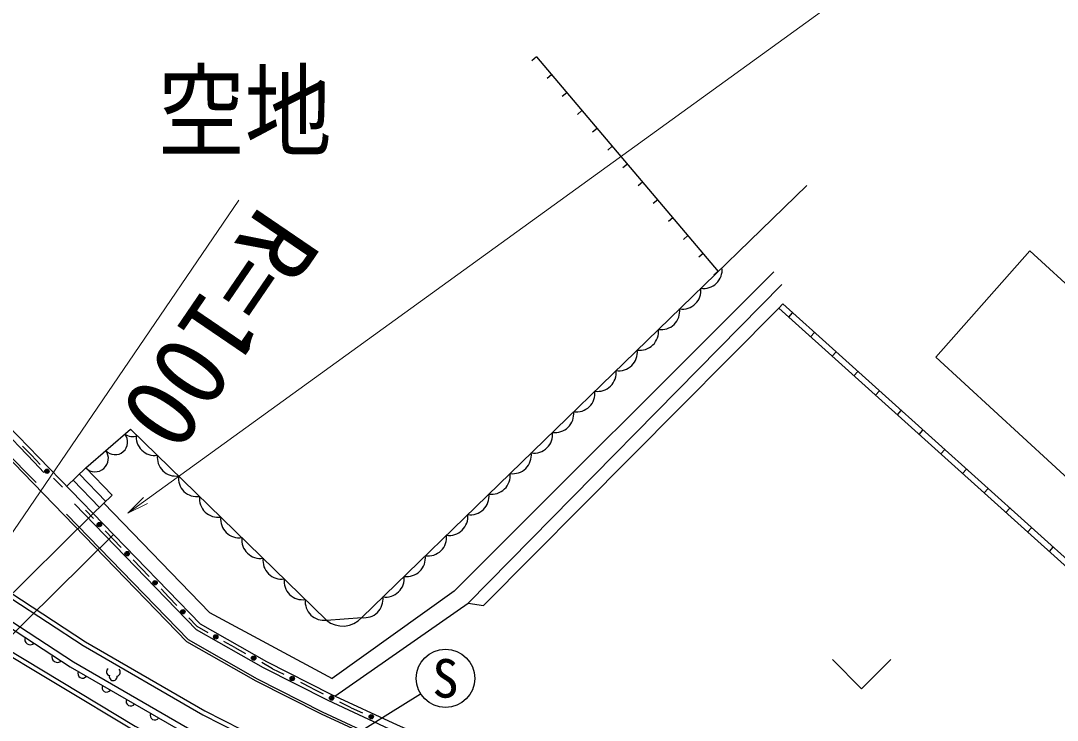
# Model space of a CAD drawing. Units: millimetres, scale not verified. Extents: x 40000 to 680000, y 20000 to 380000.
# Drawn here: x 139766 to 175242, y 286281 to 310240 of the extents above; entities that cross this region are included whole.
import ezdxf
from ezdxf.enums import TextEntityAlignment as Align

# ---------------------------------------------------------------- set-up
doc = ezdxf.new("R2010")
doc.units = ezdxf.units.MM
doc.header["$LTSCALE"] = 1000
doc.linetypes.add('DASHED', pattern=[7.5, 6, -1.5])
for name, color, linetype, lineweight in [('M-BGD', 7, 'Continuous', 25), ('M-BGD-EXST', 7, 'Continuous', 25), ('M-STR-HTXT', 7, 'Continuous', 13), ('M-STR-STRC', 7, 'Continuous', 25)]:
    doc.layers.add(name, color=color, linetype=linetype, lineweight=lineweight)
doc.styles.add('ＭＳ ゴシック', font='')
doc.styles.get('ＭＳ ゴシック').set_extended_font_data('MS Gothic')

# ---------------------------------------------------------------- blocks, each defined once
blk = doc.blocks.new('open_arrow')
at = {"color": 0, "linetype": 'Continuous', "lineweight": -2}
blk.add_lwpolyline([(7.5, 1.25), (0, 0), (7.5, -1.25)], dxfattribs=at)

msp = doc.modelspace()

# ---------------------------------------------------------------- linework, layer by layer
at = {"layer": 'M-BGD'}
for p, q in [((157417, 308999), (157264, 308869)), ((157417, 308999), (163642, 301657)), ((157936, 308387), (157783, 308258)), ((158454, 307775), (158302, 307646)), ((158973, 307163), (158820, 307034)), ((140387, 295283), (129433, 306575)), ((159492, 306551), (159339, 306422)), ((139849, 294761), (128894, 306052)), ((160011, 305940), (159858, 305810)), ((160529, 305328), (160377, 305199)), ((151438, 289801), (166670, 304599)), ((161048, 304716), (160895, 304587)), ((161567, 304104), (161414, 303975)), ((162085, 303492), (161933, 303363)), ((162604, 302881), (162452, 302751)), ((163123, 302269), (162970, 302140)), ((171092, 298722), (174306, 302363)), ((174306, 302363), (176340, 300483)), ((165543, 301636), (154605, 290706)), ((163642, 301657), (163489, 301528)), ((163642, 301657), (163489, 301528)), ((165818, 301210), (155075, 290298)), ((165711, 300394), (165848, 300540)), ((165845, 300542), (177338, 290199)), ((155607, 290209), (165711, 300394)), ((165711, 300394), (177202, 290052)), ((166052, 300087), (166186, 300235)), ((166796, 299418), (166929, 299566)), ((167539, 298749), (167673, 298898)), ((171092, 298722), (181459, 289147)), ((168282, 298080), (168416, 298229)), ((169026, 297411), (169159, 297560)), ((169769, 296742), (169903, 296891)), ((141990, 294922), (143523, 296256)), ((143523, 296256), (150231, 289713)), ((170512, 296073), (170646, 296222)), ((140131, 295357), (139829, 295670)), ((171255, 295404), (171389, 295553)), ((140131, 295357), (140434, 295044)), ((141343, 294296), (141990, 294922)), ((142894, 293988), (141990, 294922)), ((171999, 294735), (172133, 294884)), ((141192, 294262), (140889, 294575)), ((142463, 293571), (141558, 294505)), ((142678, 293779), (141774, 294713)), ((172742, 294066), (172876, 294215)), ((142247, 293362), (142894, 293988)), ((141980, 293481), (142252, 293196)), ((142615, 293718), (146226, 289971)), ((173485, 293397), (173619, 293546)), ((142934, 292486), (142661, 292770)), ((174229, 292728), (174362, 292877)), ((142934, 292486), (143206, 292201)), ((174972, 292059), (175106, 292208)), ((143887, 291491), (143615, 291775)), ((143887, 291491), (144160, 291206)), ((144841, 290495), (144569, 290780)), ((154605, 290706), (150430, 287718)), ((144841, 290495), (145114, 290211)), ((150512, 287102), (155075, 290298)), ((155075, 290298), (155607, 290209)), ((146226, 289971), (150430, 287718)), ((145795, 289500), (145522, 289785)), ((145795, 289500), (146165, 289293)), ((150231, 289713), (151438, 289801)), ((147091, 288775), (146721, 288982)), ((147091, 288775), (147461, 288568)), ((148387, 288049), (148017, 288257)), ((148387, 288049), (148772, 287858)), ((149732, 287379), (149348, 287571)), ((149732, 287379), (150117, 287188)), ((151077, 286709), (150693, 286901)), ((151077, 286709), (151469, 286535))]:
    msp.add_line(p, q, dxfattribs=at)
at = {"layer": 'M-BGD', "linetype": 'DASHED'}
for p, q in [((140222, 295123), (129268, 306415)), ((139906, 294817), (128952, 306108)), ((145506, 289033), (139906, 294817)), ((142247, 293362), (122163, 273555)), ((142949, 292650), (122971, 272947))]:
    msp.add_line(p, q, dxfattribs=at)
at = {"layer": 'M-BGD'}
for points in [[(132737, 295252), (135418, 293274), (138232, 291238), (141909, 288839), (145998, 286471), (149764, 284554), (154406, 282466), (158778, 280723), (162488, 279442), (166572, 278266), (170476, 277288)], [(132826, 295373), (135506, 293395), (138317, 291362), (141988, 288967), (146069, 286603), (149828, 284690), (154464, 282604), (158830, 280864), (162533, 279585), (166611, 278411), (170512, 277433)], [(158226, 283786), (155416, 284889), (152657, 286109), (150393, 287162), (148185, 288282), (145920, 289568), (140387, 295283)], [(132232, 294568), (134916, 292588), (137750, 290537), (141464, 288115), (145592, 285724), (149396, 283788), (154074, 281683), (158482, 279926), (162231, 278631), (166351, 277445), (170269, 276463)], [(132351, 294729), (135034, 292749), (137864, 290702), (141569, 288285), (145687, 285900), (149483, 283968), (154152, 281867), (158552, 280114), (162291, 278822), (166403, 277638), (170318, 276657)], [(157957, 283086), (155127, 284197), (152348, 285426), (150065, 286487), (147830, 287621), (145456, 288969), (139849, 294761)]]:
    msp.add_lwpolyline(points, dxfattribs=at)
at = {"layer": 'M-BGD', "linetype": 'DASHED'}
for points in [[(158143, 283571), (155328, 284677), (152562, 285900), (150293, 286955), (148076, 288079), (145778, 289384), (140222, 295123)], [(157986, 283160), (155158, 284271), (152381, 285499), (150100, 286559), (147868, 287692), (145506, 289033)]]:
    msp.add_lwpolyline(points, dxfattribs=at)
at = {"layer": 'M-BGD'}
for centre, radius in [((140662, 294810), 75), ((140662, 294810), 49.5), ((140662, 294810), 24.5), ((142457, 292983), 75), ((142457, 292983), 49.5), ((142457, 292983), 24.5), ((143410, 291988), 75), ((143410, 291988), 49.5), ((143410, 291988), 24.5), ((144364, 290993), 75), ((144364, 290993), 49.5), ((144364, 290993), 24.5), ((145318, 289998), 75), ((145318, 289998), 49.5), ((145318, 289998), 24.5), ((146443, 289138), 75), ((146443, 289138), 49.5), ((146443, 289138), 24.5), ((147739, 288412), 75), ((147739, 288412), 49.5), ((147739, 288412), 24.5), ((149060, 287714), 75), ((149060, 287714), 49.5), ((149060, 287714), 24.5), ((150405, 287044), 75), ((150405, 287044), 49.5), ((150405, 287044), 24.5), ((151764, 286404), 75), ((151764, 286404), 49.5), ((151764, 286404), 24.5)]:
    msp.add_circle(centre, radius, dxfattribs=at)
for centre, radius, start, end in [((163136, 301705), 636, 261.5512, 6.7901), ((162411, 301000), 636, 261.5512, 6.7901), ((161686, 300296), 636, 261.5512, 6.7901), ((160960, 299591), 636, 261.5512, 6.7901), ((160235, 298886), 636, 261.5512, 6.7901), ((159510, 298182), 636, 261.5512, 6.7901), ((158784, 297477), 636, 261.5512, 6.7901), ((158059, 296772), 636, 261.5512, 6.7901), ((142995, 295808), 429, 222.1087, 39.9463), ((143606, 296497), 501, 235.7373, 288.2828), ((144351, 295988), 636, 173.0681, 278.3544), ((157334, 296068), 636, 261.5512, 6.7901), ((142309, 295249), 457, 225.6931, 36.3619), ((145074, 295282), 636, 173.0681, 278.3544), ((156608, 295363), 636, 261.5512, 6.7901), ((145798, 294576), 636, 173.0681, 278.3544), ((155883, 294659), 636, 261.5512, 6.7901), ((146521, 293870), 636, 173.0681, 278.3544), ((155158, 293954), 636, 261.5512, 6.7901), ((147245, 293165), 636, 173.0681, 278.3544), ((154432, 293249), 636, 261.5512, 6.7901), ((147968, 292459), 636, 173.0681, 278.3544), ((153707, 292545), 636, 261.5512, 6.7901), ((148692, 291753), 636, 173.0681, 278.3544), ((152982, 291840), 636, 261.5512, 6.7901), ((149415, 291047), 636, 173.0681, 278.3544), ((152256, 291135), 636, 261.5512, 6.7901), ((150139, 290342), 636, 173.0681, 278.3544), ((151531, 290431), 636, 261.5512, 6.7901), ((150790, 290362), 857, 229.2938, 319.1169), ((140092, 289056), 189, 158.731, 315.0313), ((141021, 288450), 189, 158.7304, 315.0311), ((141881, 287884), 159, 153.2647, 326.5883), ((142707, 287406), 159, 153.2635, 326.588), ((143532, 286928), 159, 153.2635, 326.588), ((144358, 286449), 159, 153.2643, 326.588)]:
    msp.add_arc(centre, radius, start, end, dxfattribs=at)
at = {"layer": 'M-BGD-EXST'}
for p, q in [((167545, 288361), (168545, 287361)), ((168545, 287361), (169545, 288361)), ((148981, 284409), (153454, 287190))]:
    msp.add_line(p, q, dxfattribs=at)
msp.add_circle((154303, 287718), 1000, dxfattribs=at)
for centre, radius, start, end in [((142839, 287941), 136, 127.7554, 254.6286), ((142931, 287772), 133, 163.4689, 10.8415), ((143039, 287931), 136, 279.6818, 46.5549)]:
    msp.add_arc(centre, radius, start, end, dxfattribs=at)
at = {"layer": 'M-STR-HTXT'}
msp.add_line((147230, 304096), (134843, 285914), dxfattribs=at)
msp.add_lwpolyline([(143429, 293370), (172820, 314652), (227359, 314652)], dxfattribs=at)
at = {"layer": 'M-STR-STRC'}
for points in [[(131464, 294171), (134691, 291744), (138519, 289009), (143609, 285954), (147738, 283718), (151966, 281604), (156884, 279359), (162124, 277396), (168174, 275624), (174945, 274118), (180743, 273277), (188062, 272623), (195334, 272726), (202656, 273243), (205588, 273543)], [(131554, 294291), (134780, 291865), (138601, 289135), (143683, 286084), (147808, 283851), (152031, 281740), (156942, 279497), (162171, 277539), (168211, 275770), (174972, 274265), (180761, 273426), (188068, 272773), (195327, 272876), (202643, 273393), (205573, 273692)]]:
    msp.add_lwpolyline(points, dxfattribs=at)

# ---------------------------------------------------------------- block references
at = {"layer": 'M-STR-HTXT', "xscale": 100, "yscale": 100, "rotation": 35.9}
msp.add_blockref('open_arrow', (143429, 293370), dxfattribs=at)

# ---------------------------------------------------------------- texts
at = {"layer": 'M-BGD-EXST', "style": 'ＭＳ ゴシック', "width": 0.85}
msp.add_text('空地', height=2566, dxfattribs=at).set_placement((144460, 305095), align=Align.BOTTOM_LEFT)
at = {"layer": 'M-BGD-EXST', "style": 'ＭＳ ゴシック'}
msp.add_text('S', height=1320, dxfattribs=at).set_placement((154303, 287718), align=Align.MIDDLE_CENTER)
at = {"layer": 'M-STR-HTXT', "style": 'ＭＳ ゴシック'}
msp.add_text('R=100', height=2566, rotation=235.733, dxfattribs=at).set_placement((147347, 304411), align=Align.BOTTOM_LEFT)

doc.saveas('drawing.dxf')
